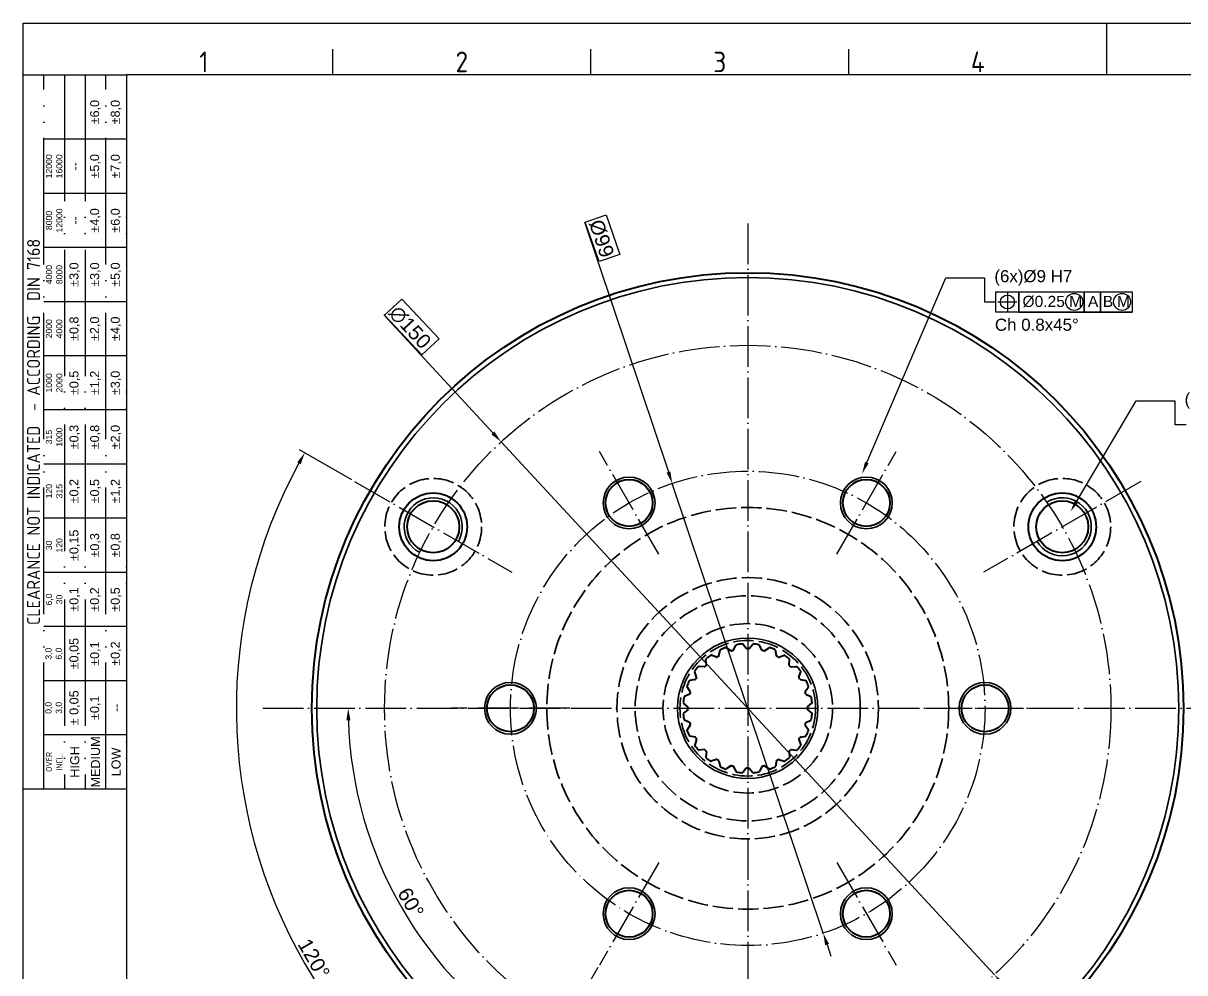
# Model space of a CAD drawing. Header units: millimetres. Extents: x 2429 to 2877, y 1091 to 1407.
# Drawn here: x 2429 to 2668.9, y 1211.3 to 1407.5 of the extents above; entities that cross this region are included whole.
import ezdxf
from ezdxf import colors
from ezdxf.entities.mleader import LeaderData, LeaderLine
from ezdxf.enums import TextEntityAlignment as Align
from ezdxf.math import Vec2, Vec3

# ---------------------------------------------------------------- set-up
doc = ezdxf.new("R2010")
doc.units = ezdxf.units.MM
for name, pattern in [('ACAD_ISO02W100', [15, 12, -3]), ('ACAD_ISO04W100', [30, 24, -3, 0, -3]), ('ACAD_ISO05W100', [33, 24, -3, 0, -3, 0, -3])]:
    doc.linetypes.add(name, pattern=pattern)
for name, color, linetype, lineweight in [('AM_0', 7, 'Continuous', 40), ('AM_4', 1, 'ACAD_ISO04W100', 25), ('AM_5', 3, 'Continuous', 25), ('AM_7', 4, 'Continuous', 35), ('AM_8', 40, 'ACAD_ISO02W100', 35), ('AM_BOR', 2, 'ACAD_ISO05W100', 35), ('CAXA4', 3, 'Continuous', 25)]:
    doc.layers.add(name, color=color, linetype=linetype, lineweight=lineweight)
doc.styles.add('ACISOTS', font='isocp.shx', dxfattribs={"height": 1})
doc.styles.get("Standard").update_dxf_attribs({"font": 'arial.ttf'})
doc.dimstyles.new('ISO-25', dxfattribs={"dimtxt": 3, "dimasz": 2.5, "dimexe": 1.25, "dimexo": 0.625, "dimtad": 1, "dimtxsty": 'Standard', "dimcen": 2.5, "dimadec": 0, "dimazin": 0, "dimtfac": 1, "dimtmove": 0, "dimatfit": 3, "dimfxl": 1, "dimarcsym": 0})

# ---------------------------------------------------------------- blocks, each defined once
blk = doc.blocks.new('A3 ZTL')
for p, q in [((19.57, 280.82), (19.57, 9.78)), ((401.17, 280.82), (19.57, 280.82))]:
    blk.add_line(p, q)
at = {"layer": 'AM_BOR', "color": 135, "linetype": 'Continuous', "lineweight": 25}
for p, q in [((0, 0), (0, 290.61)), ((0, 290.61), (410.96, 290.61))]:
    blk.add_line(p, q, dxfattribs=at)
at = {"layer": 'AM_BOR', "color": 135, "lineweight": 25}
for p, q in [((205.48, 280.82), (205.48, 290.61)), ((58.71, 280.82), (58.71, 285.71)), ((107.63, 280.82), (107.63, 285.71)), ((156.56, 280.82), (156.56, 285.71)), ((3.91, 145.3), (3.91, 280.82)), ((7.83, 280.82), (7.83, 145.3)), ((11.74, 280.82), (11.74, 145.3)), ((15.66, 145.3), (15.66, 280.82)), ((19.57, 268.59), (3.91, 268.59)), ((19.57, 258.32), (3.91, 258.32)), ((19.57, 248.04), (3.91, 248.04)), ((19.57, 237.77), (3.91, 237.77)), ((19.57, 227.5), (3.91, 227.5)), ((19.57, 217.22), (3.91, 217.22)), ((19.57, 206.95), (3.91, 206.95)), ((19.57, 196.67), (3.91, 196.67)), ((19.57, 186.4), (3.91, 186.4)), ((19.57, 176.13), (3.91, 176.13)), ((19.57, 165.85), (3.91, 165.85)), ((19.57, 155.58), (3.91, 155.58))]:
    blk.add_line(p, q, dxfattribs=at)
blk.add_lwpolyline([(19.57, 145.3), (0, 145.3), (0, 280.82), (19.57, 280.82)], close=True, dxfattribs=at)
at = {"layer": 'AM_BOR', "color": 135, "lineweight": 25, "style": 'ACISOTS'}
for s, p in [('1', (34.25, 283.27)), ('2', (83.17, 283.27)), ('3', (132.09, 283.27)), ('4', (181.02, 283.27))]:
    blk.add_text(s, height=3.91, dxfattribs=at).set_placement(p, align=Align.MIDDLE)
at = {"layer": 'AM_BOR', "color": 135, "lineweight": 25, "attachment_point": 5, "rotation": 90}
for s, insert, char_height, width in [('±6,0', (13.7, 273.73), 1.712, 10.274), ('±8,0', (17.61, 273.73), 1.712, 10.274), ('12000\\P16000', (5.87, 263.45), 1.174, 10.274), ('±5,0', (13.7, 263.45), 1.712, 10.274), ('±7,0', (17.61, 263.45), 1.712, 10.274), ('--', (9.78, 263.45), 1.712, 10.274), ('8000\\P12000', (5.87, 253.18), 1.174, 10.274), ('--', (9.78, 253.18), 1.712, 10.274), ('±4,0', (13.7, 253.18), 1.712, 10.274), ('±6,0', (17.61, 253.18), 1.712, 10.274), ('{\\Fisocp.shx|c0;CLEARANCE NOT INDICATED  - ACCORDING  DIN 7168}', (1.96, 213.06), 2.4462, 135.5186), ('4000\\P8000', (5.87, 242.91), 1.174, 10.274), ('±3,0', (9.78, 242.91), 1.712, 10.274), ('±3,0', (13.7, 242.91), 1.712, 10.274), ('±5,0', (17.61, 242.91), 1.712, 10.274), ('2000\\P4000', (5.87, 232.63), 1.174, 10.274), ('±0,8', (9.78, 232.63), 1.712, 10.274), ('±2,0', (13.7, 232.63), 1.712, 10.274), ('±4,0', (17.61, 232.63), 1.712, 10.274), ('1000\\P2000', (5.87, 222.36), 1.174, 10.274), ('±0,5', (9.78, 222.36), 1.712, 10.274), ('±1,2', (13.7, 222.36), 1.712, 10.274), ('±3,0', (17.61, 222.36), 1.712, 10.274), ('315\\P1000', (5.87, 212.08), 1.174, 10.274), ('±0,3', (9.78, 212.08), 1.712, 10.274), ('±0,8', (13.7, 212.08), 1.712, 10.274), ('±2,0', (17.61, 212.08), 1.712, 10.274), ('120\\P315', (5.87, 201.81), 1.174, 10.274), ('±0,2', (9.78, 201.81), 1.712, 10.274), ('±0,5', (13.7, 201.81), 1.712, 10.274), ('±1,2', (17.61, 201.81), 1.712, 10.274), ('±0,15', (9.78, 191.54), 1.712, 10.274), ('30\\P120', (5.87, 191.54), 1.174, 10.274), ('±0,3', (13.7, 191.54), 1.712, 10.274), ('±0,8', (17.61, 191.54), 1.712, 10.274), ('±0,1', (9.78, 181.26), 1.712, 10.274), ('±0,2', (13.7, 181.26), 1.712, 10.274), ('±0,5', (17.61, 181.26), 1.712, 10.274), ('6,0\\P30', (5.87, 181.26), 1.174, 10.274), ('3,0\\P6,0', (5.87, 170.99), 1.174, 10.274), ('±0,05', (9.78, 170.99), 1.712, 10.274), ('±0,1', (13.7, 170.99), 1.712, 10.274), ('±0,2', (17.61, 170.99), 1.712, 10.274), ('± 0,05', (9.78, 160.71), 1.712, 10.274), ('0,0\\P3,0', (5.87, 160.71), 1.174, 10.274), ('\\pt4.69206;±0,1', (13.7, 160.71), 1.7123, 10.274), ('--', (17.61, 160.71), 1.712, 10.274), ('MEDIUM', (13.7, 150.44), 1.712, 10.274), ('{\\Fisocp.shx|c0;OVER\\PINCL.}', (5.87, 150.44), 1.1742, 10.274), ('HIGH', (9.78, 150.44), 1.712, 10.274), ('LOW', (17.61, 150.44), 1.712, 10.274)]:
    blk.add_mtext(s, dxfattribs=dict(at, insert=insert, char_height=char_height, width=width))
blk = doc.blocks.new('*D42')
at = {"layer": 'AM_5', "color": 0, "lineweight": -2}
for p, q in [((2496.93, 1313.1), (2486.12, 1319.34)), ((2578.66, 1165.13), (2578.66, 1159.05))]:
    blk.add_line(p, q, dxfattribs=at)
blk.add_arc((2578.66, 1265.91), 105.61, 151.3564, 268.6436, dxfattribs=at)
at = {"layer": 'AM_5', "color": 0}
for points in [[(2485.62, 1316.74), (2486.34, 1316.33), (2487.2, 1318.72)], [(2576.17, 1160.75), (2576.16, 1159.92), (2578.66, 1160.3)]]:
    blk.add_solid(points, dxfattribs=at)
at = {"layer": 'Defpoints', "color": 0}
for p in [(2578.66, 1366.07), (2497.47, 1312.79), (2529.95, 1294.04), (2474.66, 1247.57), (2578.66, 1165.75)]:
    blk.add_point(p, dxfattribs=at)
at = {"layer": 'AM_5', "color": 0, "insert": (2489.07, 1214.19), "char_height": 3, "attachment_point": 5, "rotation": 300}
blk.add_mtext('120°', dxfattribs=at)
blk = doc.blocks.new('*D43')
at = {"layer": 'AM_5', "color": 0, "lineweight": -2}
blk.add_line((2547.72, 1212.33), (2536.79, 1193.38), dxfattribs=at)
blk.add_arc((2578.66, 1265.91), 82.5, 181.7363, 238.2637, dxfattribs=at)
at = {"layer": 'AM_5', "color": 0}
for points in [[(2495.78, 1263.41), (2496.62, 1263.42), (2496.16, 1265.91)], [(2535.48, 1196.1), (2535.05, 1195.39), (2537.41, 1194.46)]]:
    blk.add_solid(points, dxfattribs=at)
at = {"layer": 'Defpoints', "color": 0}
for p in [(2478.5, 1265.91), (2787.69, 1265.91), (2501.14, 1237.69), (2560.29, 1234.09), (2548.04, 1212.87)]:
    blk.add_point(p, dxfattribs=at)
at = {"layer": 'AM_5', "color": 0, "insert": (2509.08, 1225.74), "char_height": 3, "attachment_point": 5, "rotation": 300}
blk.add_mtext('60°', dxfattribs=at)
blk = doc.blocks.new('*D44')
at = {"layer": 'AM_5', "color": 0, "lineweight": -2}
for p, q in [((2503.49, 1347.18), (2526.04, 1322.81)), ((2629.59, 1210.85), (2527.74, 1320.97)), ((2631.29, 1209.02), (2632.98, 1207.18))]:
    blk.add_line(p, q, dxfattribs=at)
at = {"layer": 'AM_5', "color": 0}
for points in [[(2526.34, 1323.09), (2525.73, 1322.52), (2527.74, 1320.97)], [(2631.59, 1209.3), (2630.98, 1208.73), (2629.59, 1210.85)]]:
    blk.add_solid(points, dxfattribs=at)
at = {"layer": 'Defpoints', "color": 0}
for p in [(2527.74, 1320.97), (2629.59, 1210.85)]:
    blk.add_point(p, dxfattribs=at)
at = {"layer": 'AM_5', "color": 0, "insert": (2508.92, 1344.62), "char_height": 3, "attachment_point": 5, "rotation": 312.7669}
blk.add_mtext('∅150', dxfattribs=at)
blk = doc.blocks.new('*D45')
at = {"layer": 'AM_5', "color": 0, "lineweight": -2}
for p, q in [((2544.94, 1366.45), (2562.28, 1314.74)), ((2594.25, 1219.46), (2563.08, 1312.37)), ((2595.04, 1217.09), (2595.84, 1214.72))]:
    blk.add_line(p, q, dxfattribs=at)
at = {"layer": 'AM_5', "color": 0}
for points in [[(2562.68, 1314.87), (2561.89, 1314.61), (2563.08, 1312.37)], [(2595.44, 1217.22), (2594.65, 1216.95), (2594.25, 1219.46)]]:
    blk.add_solid(points, dxfattribs=at)
at = {"layer": 'Defpoints', "color": 0}
for p in [(2563.08, 1312.37), (2594.25, 1219.46)]:
    blk.add_point(p, dxfattribs=at)
at = {"layer": 'AM_5', "color": 0, "insert": (2548.46, 1362.98), "char_height": 3, "attachment_point": 5, "rotation": 288.5441}
blk.add_mtext('%%C99', dxfattribs=at)

msp = doc.modelspace()

# ---------------------------------------------------------------- linework, layer by layer
at = {"layer": 'AM_0'}
for p, q in [((2575.743, 1277.942), (2576.235, 1278.976)), ((2578.368, 1278.288), (2577.625, 1279.159)), ((2578.956, 1278.288), (2579.699, 1279.159)), ((2581.582, 1277.942), (2581.089, 1278.976)), ((2572.22, 1276.483), (2571.14, 1276.866)), ((2572.728, 1276.777), (2572.937, 1277.903)), ((2575.175, 1277.79), (2574.232, 1278.439)), ((2582.149, 1277.79), (2583.093, 1278.439)), ((2584.596, 1276.777), (2584.388, 1277.903)), ((2585.105, 1276.483), (2586.184, 1276.866)), ((2569.703, 1274.455), (2568.562, 1274.546)), ((2570.119, 1274.871), (2570.028, 1276.012)), ((2587.206, 1274.871), (2587.296, 1276.012)), ((2587.621, 1274.455), (2588.763, 1274.546)), ((2567.797, 1271.846), (2566.671, 1271.637)), ((2568.091, 1272.354), (2567.708, 1273.434)), ((2589.233, 1272.354), (2589.616, 1273.434)), ((2589.527, 1271.846), (2590.653, 1271.637)), ((2566.784, 1269.399), (2566.135, 1270.342)), ((2590.541, 1269.399), (2591.189, 1270.342)), ((2566.286, 1266.206), (2565.415, 1266.949)), ((2566.632, 1268.831), (2565.598, 1268.339)), ((2590.693, 1268.831), (2591.726, 1268.339)), ((2591.038, 1266.206), (2591.909, 1266.949)), ((2566.286, 1265.618), (2565.415, 1264.875)), ((2591.038, 1265.618), (2591.909, 1264.875)), ((2566.632, 1262.992), (2565.598, 1263.485)), ((2566.784, 1262.425), (2566.135, 1261.481)), ((2590.541, 1262.425), (2591.189, 1261.481)), ((2590.693, 1262.992), (2591.726, 1263.485)), ((2567.797, 1259.978), (2566.671, 1260.186)), ((2568.091, 1259.469), (2567.708, 1258.39)), ((2589.233, 1259.469), (2589.616, 1258.39)), ((2589.527, 1259.978), (2590.653, 1260.186)), ((2569.703, 1257.368), (2568.562, 1257.278)), ((2570.119, 1256.953), (2570.028, 1255.811)), ((2587.206, 1256.953), (2587.296, 1255.811)), ((2587.621, 1257.368), (2588.763, 1257.278)), ((2572.22, 1255.34), (2571.14, 1254.958)), ((2572.728, 1255.047), (2572.937, 1253.921)), ((2584.596, 1255.047), (2584.388, 1253.921)), ((2585.105, 1255.34), (2586.184, 1254.958)), ((2575.175, 1254.033), (2574.232, 1253.385)), ((2575.743, 1253.881), (2576.235, 1252.848)), ((2578.368, 1253.535), (2577.625, 1252.665)), ((2578.956, 1253.535), (2579.699, 1252.665)), ((2581.582, 1253.881), (2581.089, 1252.848)), ((2582.149, 1254.033), (2583.093, 1253.385))]:
    msp.add_line(p, q, dxfattribs=at)
for centre, radius in [((2578.662, 1265.912), 90), ((2554.162, 1308.347), 4.85), ((2603.162, 1308.347), 4.85), ((2513.71, 1303.412), 7), ((2643.614, 1303.412), 7), ((2513.71, 1303.412), 5.375), ((2643.614, 1303.412), 5.375), ((2529.662, 1265.912), 4.85), ((2627.662, 1265.912), 4.85), ((2554.162, 1223.477), 4.85), ((2603.162, 1223.477), 4.85)]:
    msp.add_circle(centre, radius, dxfattribs=at)
for centre, radius, start, end in [((2576.371, 1278.911), 0.15, 99.9966, 154.51399), ((2578.662, 1265.912), 13.35, 95.0034, 99.9966), ((2577.511, 1279.062), 0.15, 40.48601, 95.0034), ((2579.813, 1279.062), 0.15, 84.9966, 139.51399), ((2578.662, 1265.912), 13.35, 80.0034, 84.9966), ((2580.954, 1278.911), 0.15, 25.48601, 80.0034), ((2570.178, 1276.024), 0.15, 129.9966, 184.51399), ((2578.662, 1265.912), 13.35, 125.0034, 129.9966), ((2571.09, 1276.724), 0.15, 70.48601, 125.0034), ((2572.27, 1276.624), 0.15, 250.48601, 300.82546), ((2578.662, 1265.912), 12.325, 119.17454, 120.82546), ((2572.581, 1276.804), 0.15, 299.17454, 349.51399), ((2573.084, 1277.875), 0.15, 114.9966, 169.51399), ((2578.662, 1265.912), 13.35, 110.0034, 114.9966), ((2574.147, 1278.315), 0.15, 55.48601, 110.0034), ((2575.26, 1277.914), 0.15, 235.48601, 285.82546), ((2578.662, 1265.912), 12.325, 104.17454, 105.82546), ((2575.607, 1278.007), 0.15, 284.17454, 334.51399), ((2578.482, 1278.386), 0.15, 220.48601, 270.82546), ((2578.662, 1265.912), 12.325, 89.17454, 90.82546), ((2578.842, 1278.386), 0.15, 269.17454, 319.51399), ((2581.717, 1278.007), 0.15, 205.48601, 255.82546), ((2578.662, 1265.912), 12.325, 74.17454, 75.82546), ((2582.064, 1277.914), 0.15, 254.17454, 304.51399), ((2583.178, 1278.315), 0.15, 69.9966, 124.51399), ((2578.662, 1265.912), 13.35, 65.0034, 69.9966), ((2584.24, 1277.875), 0.15, 10.48601, 65.0034), ((2584.743, 1276.804), 0.15, 190.48601, 240.82546), ((2578.662, 1265.912), 12.325, 59.17454, 60.82546), ((2585.055, 1276.624), 0.15, 239.17454, 289.51399), ((2586.234, 1276.724), 0.15, 54.9966, 109.51399), ((2578.662, 1265.912), 13.35, 50.0034, 54.9966), ((2587.146, 1276.024), 0.15, 355.48601, 50.0034), ((2578.662, 1265.912), 13.35, 140.0034, 144.9966), ((2568.55, 1274.396), 0.15, 85.48601, 140.0034), ((2569.715, 1274.605), 0.15, 265.48601, 315.82546), ((2578.662, 1265.912), 12.325, 134.17454, 135.82546), ((2569.969, 1274.859), 0.15, 314.17454, 4.51399), ((2587.355, 1274.859), 0.15, 175.48601, 225.82546), ((2578.662, 1265.912), 12.325, 44.17454, 45.82546), ((2587.609, 1274.605), 0.15, 224.17454, 274.51399), ((2588.774, 1274.396), 0.15, 39.9966, 94.51399), ((2578.662, 1265.912), 13.35, 35.0034, 39.9966), ((2578.662, 1265.912), 13.35, 155.0034, 159.9966), ((2566.699, 1271.49), 0.15, 100.48601, 155.0034), ((2567.85, 1273.484), 0.15, 144.9966, 199.51399), ((2567.77, 1271.993), 0.15, 280.48601, 330.82546), ((2578.662, 1265.912), 12.325, 149.17454, 150.82546), ((2567.949, 1272.304), 0.15, 329.17454, 19.51399), ((2589.375, 1272.304), 0.15, 160.48601, 210.82546), ((2578.662, 1265.912), 12.325, 29.17454, 30.82546), ((2589.555, 1271.993), 0.15, 209.17454, 259.51399), ((2589.475, 1273.484), 0.15, 340.48601, 35.0034), ((2590.626, 1271.49), 0.15, 24.9966, 79.51399), ((2578.662, 1265.912), 13.35, 20.0034, 24.9966), ((2566.258, 1270.427), 0.15, 159.9966, 214.51399), ((2566.567, 1268.967), 0.15, 295.48601, 345.82546), ((2578.662, 1265.912), 12.325, 164.17454, 165.82546), ((2566.66, 1269.314), 0.15, 344.17454, 34.51399), ((2590.664, 1269.314), 0.15, 145.48601, 195.82546), ((2578.662, 1265.912), 12.325, 14.17454, 15.82546), ((2590.757, 1268.967), 0.15, 194.17454, 244.51399), ((2591.066, 1270.427), 0.15, 325.48601, 20.0034), ((2565.512, 1267.063), 0.15, 174.9966, 229.51399), ((2578.662, 1265.912), 13.35, 170.0034, 174.9966), ((2565.663, 1268.203), 0.15, 115.48601, 170.0034), ((2591.662, 1268.203), 0.15, 9.9966, 64.51399), ((2578.662, 1265.912), 13.35, 5.0034, 9.9966), ((2591.812, 1267.063), 0.15, 310.48601, 5.0034), ((2565.512, 1264.761), 0.15, 130.48601, 185.0034), ((2578.662, 1265.912), 13.35, 185.0034, 189.9966), ((2566.188, 1266.092), 0.15, 359.17454, 49.51399), ((2566.188, 1265.732), 0.15, 310.48601, 0.82546), ((2578.662, 1265.912), 12.325, 179.17454, 180.82546), ((2591.136, 1266.092), 0.15, 130.48601, 180.82546), ((2578.662, 1265.912), 12.325, 359.17454, 0.82546), ((2591.136, 1265.732), 0.15, 179.17454, 229.51399), ((2578.662, 1265.912), 13.35, 350.0034, 354.9966), ((2591.812, 1264.761), 0.15, 354.9966, 49.51399), ((2565.663, 1263.62), 0.15, 189.9966, 244.51399), ((2566.567, 1262.857), 0.15, 14.17454, 64.51399), ((2578.662, 1265.912), 12.325, 194.17454, 195.82546), ((2566.66, 1262.51), 0.15, 325.48601, 15.82546), ((2590.664, 1262.51), 0.15, 164.17454, 214.51399), ((2578.662, 1265.912), 12.325, 344.17454, 345.82546), ((2590.757, 1262.857), 0.15, 115.48601, 165.82546), ((2591.662, 1263.62), 0.15, 295.48601, 350.0034), ((2566.258, 1261.396), 0.15, 145.48601, 200.0034), ((2578.662, 1265.912), 13.35, 200.0034, 204.9966), ((2566.699, 1260.334), 0.15, 204.9966, 259.51399), ((2567.77, 1259.831), 0.15, 29.17454, 79.51399), ((2578.662, 1265.912), 12.325, 209.17454, 210.82546), ((2567.949, 1259.519), 0.15, 340.48601, 30.82546), ((2589.375, 1259.519), 0.15, 149.17454, 199.51399), ((2578.662, 1265.912), 12.325, 329.17454, 330.82546), ((2589.555, 1259.831), 0.15, 100.48601, 150.82546), ((2590.626, 1260.334), 0.15, 280.48601, 335.0034), ((2578.662, 1265.912), 13.35, 335.0034, 339.9966), ((2591.066, 1261.396), 0.15, 339.9966, 34.51399), ((2567.85, 1258.34), 0.15, 160.48601, 215.0034), ((2578.662, 1265.912), 13.35, 215.0034, 219.9966), ((2568.55, 1257.428), 0.15, 219.9966, 274.51399), ((2569.715, 1257.219), 0.15, 44.17454, 94.51399), ((2578.662, 1265.912), 12.325, 224.17454, 225.82546), ((2569.969, 1256.964), 0.15, 355.48601, 45.82546), ((2587.355, 1256.964), 0.15, 134.17454, 184.51399), ((2578.662, 1265.912), 12.325, 314.17454, 315.82546), ((2587.609, 1257.219), 0.15, 85.48601, 135.82546), ((2588.774, 1257.428), 0.15, 265.48601, 320.0034), ((2578.662, 1265.912), 13.35, 320.0034, 324.9966), ((2589.475, 1258.34), 0.15, 324.9966, 19.51399), ((2570.178, 1255.8), 0.15, 175.48601, 230.0034), ((2578.662, 1265.912), 13.35, 230.0034, 234.9966), ((2571.09, 1255.099), 0.15, 234.9966, 289.51399), ((2572.27, 1255.199), 0.15, 59.17454, 109.51399), ((2578.662, 1265.912), 12.325, 239.17454, 240.82546), ((2572.581, 1255.019), 0.15, 10.48601, 60.82546), ((2584.743, 1255.019), 0.15, 119.17454, 169.51399), ((2578.662, 1265.912), 12.325, 299.17454, 300.82546), ((2585.055, 1255.199), 0.15, 70.48601, 120.82546), ((2586.234, 1255.099), 0.15, 250.48601, 305.0034), ((2578.662, 1265.912), 13.35, 305.0034, 309.9966), ((2587.146, 1255.8), 0.15, 309.9966, 4.51399), ((2573.084, 1253.948), 0.15, 190.48601, 245.0034), ((2578.662, 1265.912), 13.35, 245.0034, 249.9966), ((2574.147, 1253.508), 0.15, 249.9966, 304.51399), ((2575.26, 1253.91), 0.15, 74.17454, 124.51399), ((2578.662, 1265.912), 12.325, 254.17454, 255.82546), ((2575.607, 1253.817), 0.15, 25.48601, 75.82546), ((2576.371, 1252.912), 0.15, 205.48601, 260.0034), ((2578.662, 1265.912), 13.35, 260.0034, 264.9966), ((2577.511, 1252.762), 0.15, 264.9966, 319.51399), ((2578.482, 1253.438), 0.15, 89.17454, 139.51399), ((2578.662, 1265.912), 12.325, 269.17454, 270.82546), ((2578.842, 1253.438), 0.15, 40.48601, 90.82546), ((2579.813, 1252.762), 0.15, 220.48601, 275.0034), ((2578.662, 1265.912), 13.35, 275.0034, 279.9966), ((2580.954, 1252.912), 0.15, 279.9966, 334.51399), ((2581.717, 1253.817), 0.15, 104.17454, 154.51399), ((2578.662, 1265.912), 12.325, 284.17454, 285.82546), ((2582.064, 1253.91), 0.15, 55.48601, 105.82546), ((2583.178, 1253.508), 0.15, 235.48601, 290.0034), ((2578.662, 1265.912), 13.35, 290.0034, 294.9966), ((2584.24, 1253.948), 0.15, 294.9966, 349.51399)]:
    msp.add_arc(centre, radius, start, end, dxfattribs=at)
at = {"layer": 'AM_4', "color": 1, "ltscale": 0.35}
msp.add_line((2578.662, 1366.072), (2578.662, 1165.752), dxfattribs=at)
at = {"layer": 'AM_4', "ltscale": 0.35}
for p, q in [((2560.287, 1297.738), (2548.037, 1318.956)), ((2597.037, 1297.738), (2609.287, 1318.956)), ((2497.472, 1312.787), (2529.948, 1294.037)), ((2659.852, 1312.787), (2627.376, 1294.037)), ((2541.912, 1265.912), (2517.412, 1265.912)), ((2615.412, 1265.912), (2639.912, 1265.912)), ((2560.287, 1234.085), (2548.037, 1212.868)), ((2597.037, 1234.085), (2609.287, 1212.868))]:
    msp.add_line(p, q, dxfattribs=at)
at = {"layer": 'AM_4', "linetype": 'ACAD_ISO04W100', "ltscale": 0.35}
msp.add_line((2478.502, 1265.912), (2787.691, 1265.912), dxfattribs=at)
at = {"layer": 'AM_4', "ltscale": 0.35}
for radius in [75, 49]:
    msp.add_circle((2578.662, 1265.912), radius, dxfattribs=at)
at = {"layer": 'AM_5'}
for p, q in [((2627.589, 1354.842), (2627.589, 1349.862)), ((2632.286, 1351.87), (2632.286, 1347.865)), ((2629.925, 1349.862), (2627.589, 1349.862)), ((2630.334, 1349.868), (2634.239, 1349.868)), ((2634.648, 1347.75), (2648.135, 1347.75)), ((2648.135, 1347.75), (2651.519, 1347.75)), ((2651.519, 1347.75), (2658.055, 1347.75)), ((2666.872, 1329.456), (2666.872, 1324.476)), ((2669.208, 1324.476), (2666.872, 1324.476))]:
    msp.add_line(p, q, dxfattribs=at)
for points in [[(2507.243, 1350.476), (2514.911, 1342.263), (2511.349, 1338.937), (2503.68, 1347.149)], [(2629.925, 1351.985), (2634.648, 1351.985), (2634.648, 1347.75), (2629.925, 1347.75)], [(2634.648, 1351.985), (2648.135, 1351.985), (2648.135, 1347.75), (2634.648, 1347.75)], [(2648.135, 1351.985), (2651.519, 1351.985), (2651.519, 1347.75), (2648.135, 1347.75)], [(2651.519, 1351.985), (2658.055, 1351.985), (2658.055, 1347.75), (2651.519, 1347.75)]]:
    msp.add_lwpolyline(points, close=True, dxfattribs=at)
for centre, radius in [((2632.286, 1349.868), 1.441), ((2646.094, 1349.895), 1.757), ((2655.963, 1349.895), 1.757)]:
    msp.add_circle(centre, radius, dxfattribs=at)
at = {"layer": 'AM_7'}
for centre, radius in [((2578.662, 1265.912), 89), ((2554.162, 1308.347), 5.35), ((2603.162, 1308.347), 5.35), ((2578.662, 1265.912), 14.5), ((2529.662, 1265.912), 5.35), ((2627.662, 1265.912), 5.35), ((2554.162, 1223.477), 5.35), ((2603.162, 1223.477), 5.35)]:
    msp.add_circle(centre, radius, dxfattribs=at)
for centre, start, end in [((2513.71, 1303.412), 330, 242.29244), ((2643.614, 1303.412), 210, 122.29244)]:
    msp.add_arc(centre, 6, start, end, dxfattribs=at)
at = {"layer": 'AM_8', "ltscale": 0.35}
for centre, radius in [((2513.71, 1303.412), 10), ((2643.614, 1303.412), 10), ((2578.662, 1265.912), 41.5), ((2578.662, 1265.912), 27), ((2578.662, 1265.912), 23.25), ((2578.662, 1265.912), 17.5), ((2578.662, 1265.912), 14)]:
    msp.add_circle(centre, radius, dxfattribs=at)
at = {"layer": 'CAXA4'}
msp.add_lwpolyline([(2549.404, 1367.843), (2552.26, 1359.71), (2547.957, 1358.199), (2545.101, 1366.332)], close=True, dxfattribs=at)

# ---------------------------------------------------------------- block references
at = {"linetype": 'ByBlock', "lineweight": 0, "xscale": 1.089, "yscale": 1.089, "zscale": 1.089}
msp.add_blockref('A3 ZTL', (2429.046, 1090.997), dxfattribs=at)

# ---------------------------------------------------------------- texts
at = {"layer": 'AM_5', "char_height": 2.3, "attachment_point": 1}
for s, insert in [('%%C0.25', (2635.401, 1351.137)), ('M', (2645.042, 1351.137)), ('A', (2648.917, 1351.137)), ('B', (2651.991, 1351.137)), ('M', (2654.91, 1351.137))]:
    msp.add_mtext_dynamic_manual_height_columns(s, width=18.23779, gutter_width=12.5, heights=[0], dxfattribs=dict(at, insert=insert))
at = {"layer": 'AM_5', "color": 3, "insert": (2629.705, 1346.424), "char_height": 2.5, "attachment_point": 1}
msp.add_mtext_dynamic_manual_height_columns('Ch 0.8x45%%D', width=40.20612, gutter_width=12.5, heights=[0], dxfattribs=at)

# ---------------------------------------------------------------- dimensions: what is measured, and where the dimension line sits
at = {"layer": 'AM_5'}
for base, line1, line2, picture, middle in [((2474.659, 1247.573), ((2578.662, 1366.072), (2578.662, 1165.752)), ((2497.472, 1312.787), (2529.948, 1294.037)), '*D42', (2489.071, 1214.187)), ((2501.137, 1237.695), ((2560.287, 1234.085), (2548.037, 1212.868)), ((2478.502, 1265.912), (2787.691, 1265.912)), '*D43', (2509.082, 1225.74))]:
    dim = msp.add_angular_dim_2l(base=base, line1=line1, line2=line2, dimstyle='ISO-25', dxfattribs=at)
    dim.commit()
    dim.dimension.update_dxf_attribs({"geometry": picture, "text_midpoint": middle})
dim = msp.add_diameter_dim_2p(p1=(2594.246, 1219.456), p2=(2563.078, 1312.368), text='%%C99', dimstyle='ISO-25', dxfattribs=at)
dim.commit()
dim.dimension.update_dxf_attribs({"geometry": '*D45', "text_midpoint": (2546.34, 1362.267), "dimtype": 163})
dim = msp.add_diameter_dim_2p(p1=(2629.588, 1210.853), p2=(2527.736, 1320.971), dimstyle='ISO-25', dxfattribs=at)
dim.commit()
dim.dimension.update_dxf_attribs({"geometry": '*D44', "text_midpoint": (2507.273, 1343.095), "dimtype": 163})

# ---------------------------------------------------------------- leaders
ml = msp.add_multileader_mtext('Standard', dxfattribs=at)
ml.set_content('(6x)%%C9 H7', color=256)
ml.set_leader_properties()
ml.build(insert=Vec2(0, 0))
ml.multileader.update_dxf_attribs({"arrow_head_size": 2.5})
ctx = ml.context
ctx.base_point, ctx.char_height, ctx.arrow_head_size, ctx.plane_origin = Vec3(2627.589, 1354.842), 2.5, 2.5, Vec3(2602.277, 1314.373)
notes = []
notes.append((ctx, [(0, (1, 1, 0), (2619.589, 1354.842), (1, 0), 8, [(0, [(2602.277, 1314.373)], 0, [])])]))
ctx.mtext.insert, ctx.mtext.flow_direction = Vec3(2629.589, 1356.46), 5
ml = msp.add_multileader_mtext('Standard', dxfattribs=at)
ml.set_content('(3x)M12x1,25x 32', color=256)
ml.set_leader_properties()
ml.build(insert=Vec2(0, 0))
ml.multileader.update_dxf_attribs({"arrow_head_size": 2.5})
ctx = ml.context
ctx.base_point, ctx.char_height, ctx.arrow_head_size, ctx.plane_origin = Vec3(2666.872, 1329.456), 2.5, 2.5, Vec3(2645.318, 1306.561)
notes.append((ctx, [(0, (1, 1, 0), (2658.872, 1329.456), (1, 0), 8, [(0, [(2645.318, 1306.561)], 0, [])])]))
ctx.mtext.insert, ctx.mtext.flow_direction = Vec3(2668.872, 1331.074), 5
for ctx, leaders in notes:
    for number, flags, end, landing, length, lines in leaders:
        leader = LeaderData()
        leader.index, (leader.has_last_leader_line, leader.has_dogleg_vector, leader.attachment_direction) = number, flags
        leader.last_leader_point, leader.dogleg_vector, leader.dogleg_length = Vec3(end), Vec3(landing), length
        for number, points, colour, breaks in lines:
            line = LeaderLine()
            line.index, line.vertices, line.color, line.breaks = number, Vec3.list(points), colors.encode_raw_color(colour), breaks
            leader.lines.append(line)
        ctx.leaders.append(leader)

doc.saveas('drawing.dxf')
